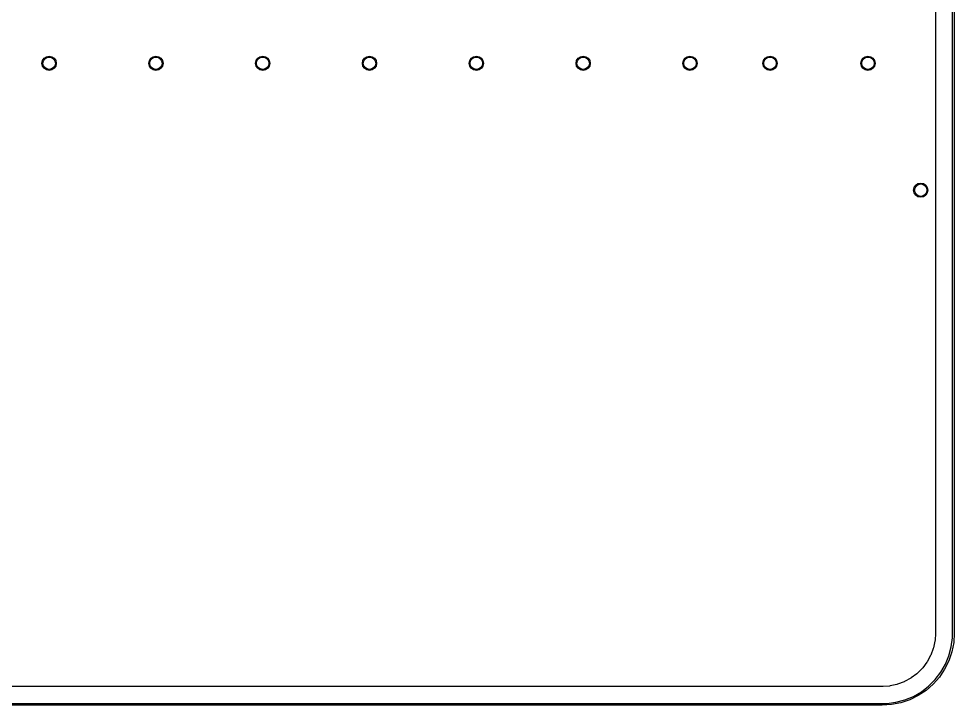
# Model space of a CAD drawing. Header units: millimetres. Extents: x 113.4 to 170.4, y -113 to -74.5.
# Drawn here: x 144.15 to 170.42, y -113.02 to -93.75 of the extents above; entities that cross this region are included whole.
import ezdxf

# ---------------------------------------------------------------- set-up
doc = ezdxf.new("R2010")
doc.units = ezdxf.units.MM
doc.layers.add('B.Cu', color=153, linetype='CONTINUOUS', true_color=0x4d7fc4)

msp = doc.modelspace()

# ---------------------------------------------------------------- linework, layer by layer
at = {"layer": 'B.Cu', "linetype": 'CONTINUOUS'}
for p, q in [((169.8995, -76.504427), (169.8995, -110.995572)), ((170.375, -111), (170.375, -76.5)), ((170.425, -76.5), (170.425, -111)), ((169.899184, -111.004419), (169.884869, -111.204557)), ((169.8995, -110.995572), (169.899184, -111.004419)), ((170.341208, -111.38613), (170.375, -111.129448)), ((170.375, -111.129448), (170.375, -111)), ((170.425, -111), (170.407676, -111.264316)), ((169.840645, -111.41379), (169.835661, -111.430765)), ((169.882351, -111.222068), (169.840645, -111.41379)), ((169.884869, -111.204557), (169.882351, -111.222068)), ((170.2742, -111.636205), (170.341208, -111.38613)), ((170.407676, -111.264316), (170.356, -111.524109)), ((169.759743, -111.630699), (169.665709, -111.802908)), ((169.767093, -111.614605), (169.759743, -111.630699)), ((169.835661, -111.430765), (169.767093, -111.614605)), ((170.175125, -111.875395), (170.2742, -111.636205)), ((170.356, -111.524109), (170.270856, -111.774934)), ((169.656144, -111.817791), (169.538561, -111.974864)), ((169.665709, -111.802908), (169.656144, -111.817791)), ((170.045677, -112.099606), (170.175125, -111.875395)), ((170.270856, -111.774934), (170.153702, -112.0125)), ((169.374864, -112.138561), (169.217791, -112.256144)), ((169.388235, -112.126975), (169.374864, -112.138561)), ((169.526975, -111.988235), (169.388235, -112.126975)), ((169.538561, -111.974864), (169.526975, -111.988235)), ((169.88807, -112.305003), (170.045677, -112.099606)), ((170.153702, -112.0125), (170.006541, -112.232742)), ((168.81379, -112.440645), (168.622068, -112.482351)), ((168.830765, -112.435661), (168.81379, -112.440645)), ((169.014605, -112.367093), (168.830765, -112.435661)), ((169.030699, -112.359743), (169.014605, -112.367093)), ((169.202908, -112.265709), (169.030699, -112.359743)), ((169.217791, -112.256144), (169.202908, -112.265709)), ((169.831892, -112.431892), (169.632742, -112.606541)), ((169.705003, -112.48807), (169.88807, -112.305003)), ((170.006541, -112.232742), (169.831892, -112.431892)), ((168.395572, -112.4995), (115.404428, -112.4995)), ((168.404417, -112.499184), (168.395572, -112.4995)), ((168.423779, -112.497799), (168.404417, -112.499184)), ((168.604557, -112.484869), (168.423779, -112.497799)), ((168.622068, -112.482351), (168.604557, -112.484869)), ((169.275395, -112.775125), (169.499606, -112.645677)), ((169.632742, -112.606541), (169.4125, -112.753702)), ((169.499606, -112.645677), (169.705003, -112.48807)), ((115.4, -112.975), (168.4, -112.975)), ((168.4, -112.975), (168.529448, -112.975)), ((168.529448, -112.975), (168.78613, -112.941208)), ((168.924109, -112.956), (168.664316, -113.007676)), ((168.78613, -112.941208), (169.036205, -112.8742)), ((169.174934, -112.870856), (168.924109, -112.956)), ((169.036205, -112.8742), (169.275395, -112.775125)), ((169.4125, -112.753702), (169.174934, -112.870856)), ((168.4, -113.025), (115.4, -113.025)), ((168.664316, -113.007676), (168.4, -113.025))]:
    msp.add_line(p, q, dxfattribs=at)
at = {"layer": 'B.Cu'}
for centre, radius in [((145, -95), 0.2), ((145, -95), 0.175), ((148, -95), 0.2), ((148, -95), 0.175), ((151, -95), 0.2), ((151, -95), 0.175), ((154, -95), 0.2), ((154, -95), 0.175), ((157, -95), 0.2), ((157, -95), 0.175), ((160, -95), 0.2), ((160, -95), 0.175), ((163, -95), 0.2), ((163, -95), 0.175), ((165.25, -95), 0.2), ((165.25, -95), 0.175), ((168, -95), 0.2), ((168, -95), 0.175), ((169.482709, -98.56329), 0.2), ((169.482709, -98.56329), 0.175)]:
    msp.add_circle(centre, radius, dxfattribs=at)

doc.saveas('drawing.dxf')
